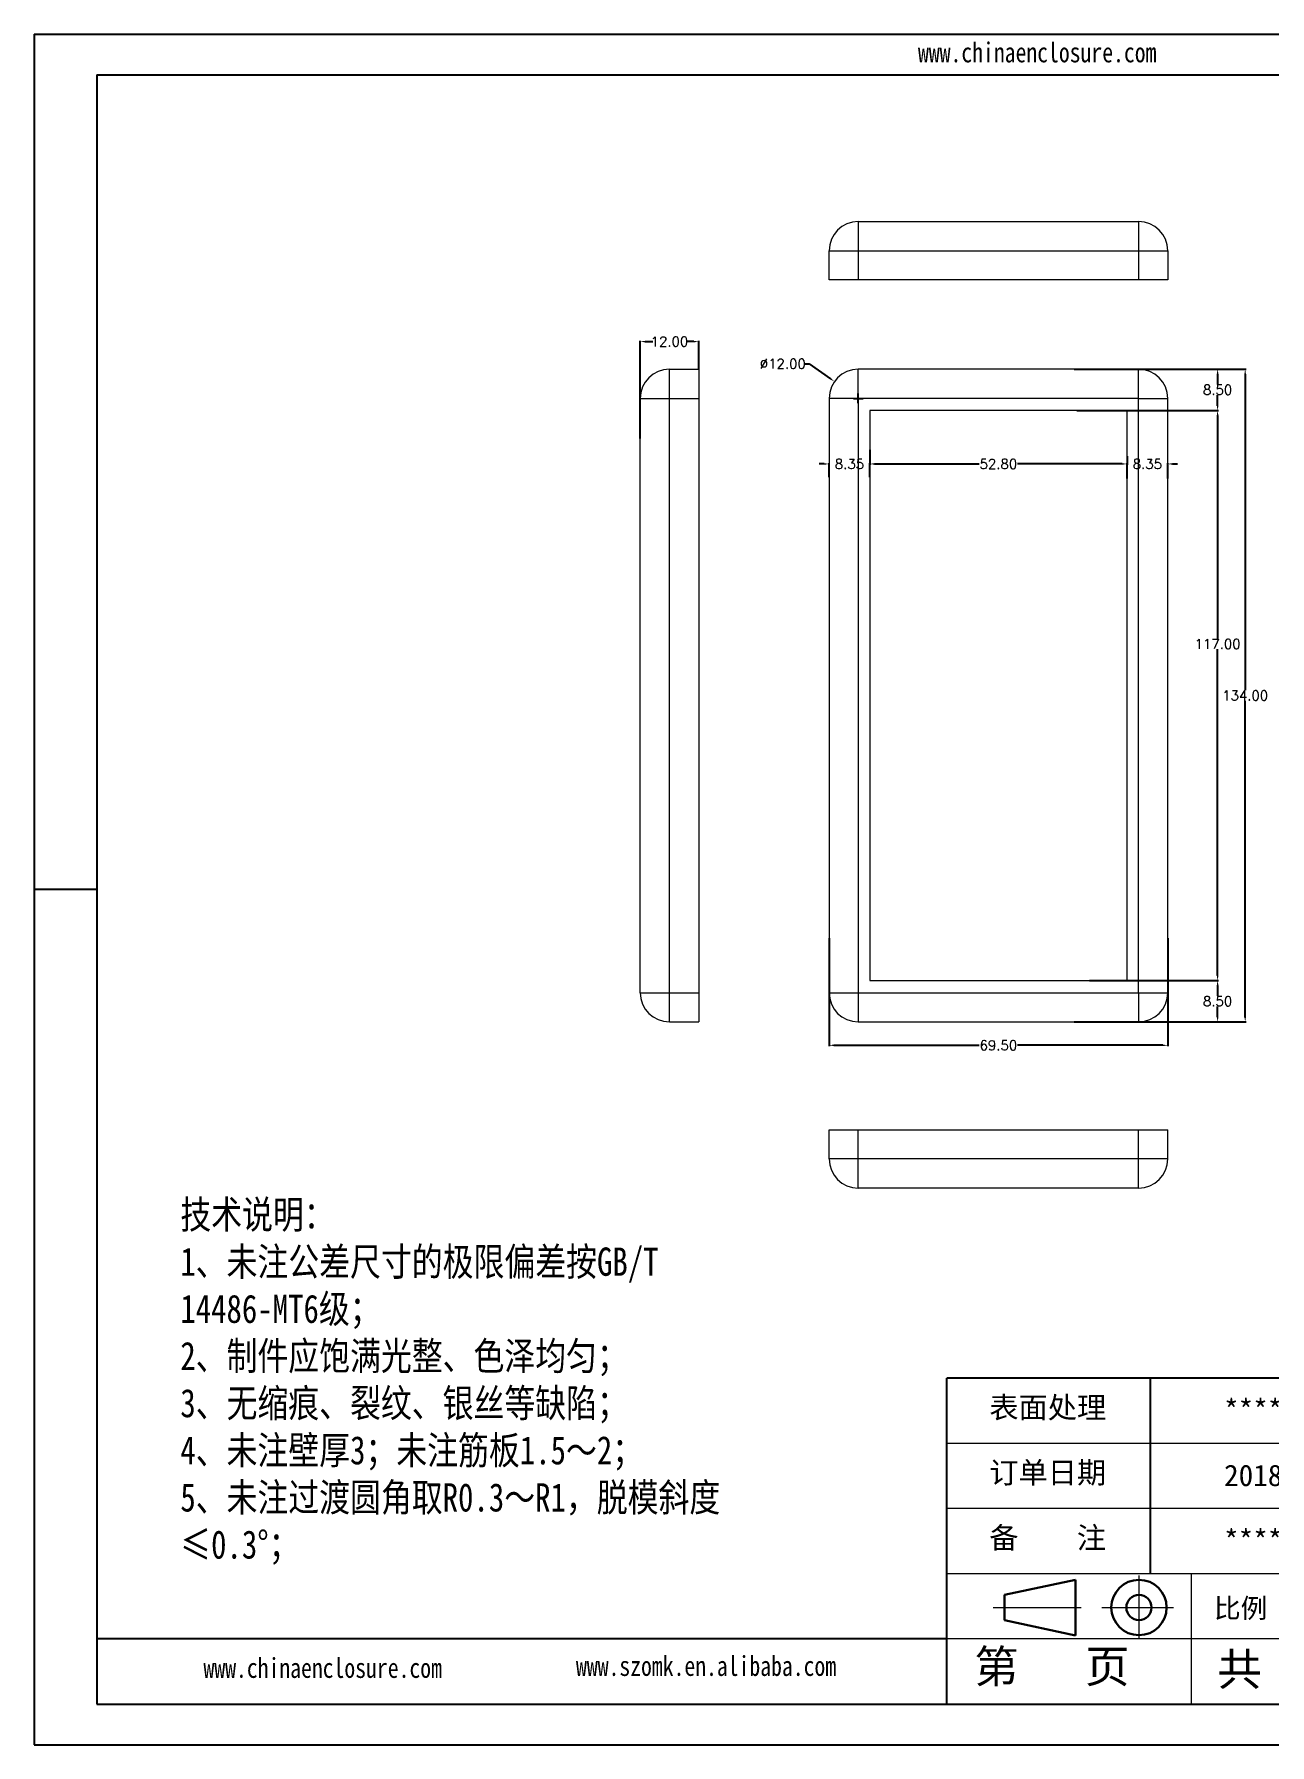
# Model space of a CAD drawing. Header units: inches. Extents: x 1209 to 2667, y 1126 to 1477.
# Drawn here: x 1773.1 to 2026.6, y 1125.7 to 1476.8 of the extents above; entities that cross this region are included whole.
import ezdxf

# ---------------------------------------------------------------- set-up
doc = ezdxf.new("R2010")
doc.units = ezdxf.units.IN
doc.header["$LTSCALE"] = 15
doc.linetypes.add('CENTER2', pattern=[28.575, 19.05, -3.175, 3.175, -3.175])
doc.layers.add('文字', color=81, linetype='Continuous')
for name, color, linetype, lineweight in [('粗实线', 7, 'Continuous', 30), ('细实线', 3, 'Continuous', 9), ('细点划线', 2, 'CENTER2', 9)]:
    doc.layers.add(name, color=color, linetype=linetype, lineweight=lineweight)
doc.styles.get("Standard").update_dxf_attribs({"font": 'txt', "bigfont": 'gbcbig.shx'})
doc.styles.add('宋体', font='', dxfattribs={"width": 0.8, "height": 3.5})
doc.styles.get('宋体').set_extended_font_data('SimSun')
doc.dimstyles.new('2.5', dxfattribs={"dimtxt": 2, "dimasz": 1, "dimexe": 0.18, "dimexo": 0.0625, "dimgap": 0.09, "dimtad": 0, "dimtih": 1, "dimtoh": 1, "dimzin": 0, "dimdsep": 46, "dimtxsty": 'Standard', "dimcen": 1, "dimadec": 0, "dimazin": 2, "dimtfac": 1, "dimtofl": 0, "dimtmove": 0, "dimatfit": 3, "dimfxl": 0, "dimtolj": 1, "dimtzin": 0, "dimarcsym": 0})

# ---------------------------------------------------------------- blocks, each defined once
blk = doc.blocks.new('*D150')
at = {"color": 0, "lineweight": -2, "transparency": 16777216}
for p, q in [((1897.43, 1393.81), (1897.43, 1413.89)), ((1898.43, 1413.71), (1900, 1413.71)), ((1908.43, 1413.71), (1906.85, 1413.71)), ((1909.43, 1408.11), (1909.43, 1413.89))]:
    blk.add_line(p, q, dxfattribs=at)
at = {"color": 0, "transparency": 16777216}
for points in [[(1898.43, 1413.87), (1898.43, 1413.54), (1897.43, 1413.71)], [(1908.43, 1413.87), (1908.43, 1413.54), (1909.43, 1413.71)]]:
    blk.add_solid(points, dxfattribs=at)
at = {"layer": 'Defpoints', "color": 0, "transparency": 16777216}
for p in [(1909.43, 1413.71), (1909.43, 1408.05), (1897.43, 1393.75)]:
    blk.add_point(p, dxfattribs=at)
at = {"color": 0, "transparency": 16777216, "insert": (1903.43, 1413.71), "char_height": 2, "attachment_point": 5}
blk.add_mtext('\\A1;12.00', dxfattribs=at)
blk = doc.blocks.new('*D151')
at = {"color": 0, "lineweight": -2, "transparency": 16777216}
for p, q in [((1936.19, 1291.22), (1936.19, 1269.07)), ((2005.69, 1291.22), (2005.69, 1269.07)), ((1937.19, 1269.25), (1967.02, 1269.25)), ((2004.69, 1269.25), (1974.86, 1269.25))]:
    blk.add_line(p, q, dxfattribs=at)
at = {"color": 0, "transparency": 16777216}
for points in [[(1937.19, 1269.41), (1937.19, 1269.08), (1936.19, 1269.25)], [(2004.69, 1269.41), (2004.69, 1269.08), (2005.69, 1269.25)]]:
    blk.add_solid(points, dxfattribs=at)
at = {"layer": 'Defpoints', "color": 0, "transparency": 16777216}
for p in [(1936.19, 1291.28), (2005.69, 1291.28), (2005.69, 1269.25)]:
    blk.add_point(p, dxfattribs=at)
at = {"color": 0, "transparency": 16777216, "insert": (1970.94, 1269.25), "char_height": 2, "attachment_point": 5}
blk.add_mtext('\\A1;69.50', dxfattribs=at)
blk = doc.blocks.new('*D152')
at = {"color": 0, "lineweight": -2, "transparency": 16777216}
for p, q in [((1986.51, 1408.05), (2021.77, 1408.05)), ((2021.59, 1407.05), (2021.59, 1342.14)), ((2021.59, 1275.05), (2021.59, 1339.96)), ((1986.51, 1274.05), (2021.77, 1274.05))]:
    blk.add_line(p, q, dxfattribs=at)
at = {"color": 0, "transparency": 16777216}
for points in [[(2021.42, 1407.05), (2021.75, 1407.05), (2021.59, 1408.05)], [(2021.42, 1275.05), (2021.75, 1275.05), (2021.59, 1274.05)]]:
    blk.add_solid(points, dxfattribs=at)
at = {"layer": 'Defpoints', "color": 0, "transparency": 16777216}
for p in [(1986.45, 1408.05), (2021.59, 1408.05), (1986.45, 1274.05)]:
    blk.add_point(p, dxfattribs=at)
at = {"color": 0, "transparency": 16777216, "insert": (2021.59, 1341.05), "char_height": 2, "attachment_point": 5}
blk.add_mtext('\\A1;134.00', dxfattribs=at)
blk = doc.blocks.new('*D153')
at = {"color": 0, "lineweight": -2, "transparency": 16777216}
for p, q in [((1944.54, 1391.51), (1944.54, 1388.41)), ((1945.54, 1388.59), (1967.02, 1388.59)), ((1996.34, 1388.59), (1974.86, 1388.59)), ((1997.34, 1390.2), (1997.34, 1388.41))]:
    blk.add_line(p, q, dxfattribs=at)
at = {"color": 0, "transparency": 16777216}
for points in [[(1945.54, 1388.76), (1945.54, 1388.42), (1944.54, 1388.59)], [(1996.34, 1388.76), (1996.34, 1388.42), (1997.34, 1388.59)]]:
    blk.add_solid(points, dxfattribs=at)
at = {"layer": 'Defpoints', "color": 0, "transparency": 16777216}
for p in [(1944.54, 1391.58), (1997.34, 1390.26), (1997.34, 1388.59)]:
    blk.add_point(p, dxfattribs=at)
at = {"color": 0, "transparency": 16777216, "insert": (1970.94, 1388.59), "char_height": 2, "attachment_point": 5}
blk.add_mtext('\\A1;52.80', dxfattribs=at)
blk = doc.blocks.new('*D154')
at = {"color": 0, "lineweight": -2, "transparency": 16777216}
for p, q in [((1987.05, 1399.55), (2016.11, 1399.55)), ((2015.93, 1398.55), (2015.93, 1352.73)), ((2015.93, 1283.55), (2015.93, 1350.55)), ((1991.82, 1282.55), (2016.11, 1282.55))]:
    blk.add_line(p, q, dxfattribs=at)
at = {"color": 0, "transparency": 16777216}
for points in [[(2015.76, 1398.55), (2016.1, 1398.55), (2015.93, 1399.55)], [(2015.76, 1283.55), (2016.1, 1283.55), (2015.93, 1282.55)]]:
    blk.add_solid(points, dxfattribs=at)
at = {"layer": 'Defpoints', "color": 0, "transparency": 16777216}
for p in [(1986.98, 1399.55), (1991.76, 1282.55), (2015.93, 1282.55)]:
    blk.add_point(p, dxfattribs=at)
at = {"color": 0, "transparency": 16777216, "insert": (2015.93, 1351.64), "char_height": 2, "attachment_point": 5}
blk.add_mtext('\\A1;117.00', dxfattribs=at)
blk = doc.blocks.new('*D155')
at = {"color": 0, "lineweight": -2, "transparency": 16777216}
for p, q in [((1989.96, 1408.05), (2016.11, 1408.05)), ((2015.93, 1407.05), (2015.93, 1404.89)), ((2015.93, 1400.55), (2015.93, 1402.71)), ((1989.96, 1399.55), (2016.11, 1399.55))]:
    blk.add_line(p, q, dxfattribs=at)
at = {"color": 0, "transparency": 16777216}
for points in [[(2015.76, 1407.05), (2016.1, 1407.05), (2015.93, 1408.05)], [(2015.76, 1400.55), (2016.1, 1400.55), (2015.93, 1399.55)]]:
    blk.add_solid(points, dxfattribs=at)
at = {"layer": 'Defpoints', "color": 0, "transparency": 16777216}
for p in [(1989.89, 1408.05), (2015.93, 1408.05), (1989.89, 1399.55)]:
    blk.add_point(p, dxfattribs=at)
at = {"color": 0, "transparency": 16777216, "insert": (2015.93, 1403.8), "char_height": 2, "attachment_point": 5}
blk.add_mtext('\\A1;8.50', dxfattribs=at)
blk = doc.blocks.new('*D156')
at = {"color": 0, "lineweight": -2, "transparency": 16777216}
for p, q in [((1989.64, 1282.55), (2016.11, 1282.55)), ((2015.93, 1281.55), (2015.93, 1279.39)), ((2015.93, 1275.05), (2015.93, 1277.21)), ((1993.53, 1274.05), (2016.11, 1274.05))]:
    blk.add_line(p, q, dxfattribs=at)
at = {"color": 0, "transparency": 16777216}
for points in [[(2015.76, 1281.55), (2016.1, 1281.55), (2015.93, 1282.55)], [(2015.76, 1275.05), (2016.1, 1275.05), (2015.93, 1274.05)]]:
    blk.add_solid(points, dxfattribs=at)
at = {"layer": 'Defpoints', "color": 0, "transparency": 16777216}
for p in [(1989.58, 1282.55), (2015.93, 1282.55), (1993.47, 1274.05)]:
    blk.add_point(p, dxfattribs=at)
at = {"color": 0, "transparency": 16777216, "insert": (2015.93, 1278.3), "char_height": 2, "attachment_point": 5}
blk.add_mtext('\\A1;8.50', dxfattribs=at)
blk = doc.blocks.new('*D187')
at = {"color": 0, "lineweight": -2, "transparency": 16777216}
for p, q in [((1931.12, 1409.16), (1932.12, 1409.16)), ((1932.12, 1409.16), (1936.47, 1406.09)), ((1941.19, 1402.05), (1943.19, 1402.05)), ((1942.19, 1401.05), (1942.19, 1403.05))]:
    blk.add_line(p, q, dxfattribs=at)
at = {"color": 0, "transparency": 16777216}
blk.add_solid([(1936.57, 1406.22), (1936.38, 1405.95), (1937.29, 1405.51)], dxfattribs=at)
at = {"layer": 'Defpoints', "color": 0, "transparency": 16777216}
for p in [(1937.29, 1405.51), (1947.09, 1398.59)]:
    blk.add_point(p, dxfattribs=at)
at = {"color": 0, "transparency": 16777216, "insert": (1926.7, 1409.16), "char_height": 2, "attachment_point": 5}
blk.add_mtext('\\A1;∅12.00', dxfattribs=at)
blk = doc.blocks.new('*D221')
at = {"color": 0, "lineweight": -2, "transparency": 16777216}
for p, q in [((1996.34, 1388.59), (1995.34, 1388.59)), ((1997.34, 1385.6), (1997.34, 1388.77)), ((2005.69, 1385.6), (2005.69, 1388.77)), ((2006.69, 1388.59), (2007.69, 1388.59))]:
    blk.add_line(p, q, dxfattribs=at)
at = {"color": 0, "transparency": 16777216}
for points in [[(1996.34, 1388.76), (1996.34, 1388.42), (1997.34, 1388.59)], [(2006.69, 1388.76), (2006.69, 1388.42), (2005.69, 1388.59)]]:
    blk.add_solid(points, dxfattribs=at)
at = {"layer": 'Defpoints', "color": 0, "transparency": 16777216}
for p in [(2005.69, 1388.59), (1997.34, 1385.53), (2005.69, 1385.53)]:
    blk.add_point(p, dxfattribs=at)
at = {"color": 0, "transparency": 16777216, "insert": (2001.52, 1388.59), "char_height": 2, "attachment_point": 5}
blk.add_mtext('\\A1;8.35', dxfattribs=at)
blk = doc.blocks.new('*D222')
at = {"color": 0, "lineweight": -2, "transparency": 16777216}
for p, q in [((1935.19, 1388.59), (1934.19, 1388.59)), ((1936.19, 1385.9), (1936.19, 1388.77)), ((1944.54, 1385.9), (1944.54, 1388.77)), ((1945.54, 1388.59), (1946.54, 1388.59))]:
    blk.add_line(p, q, dxfattribs=at)
at = {"color": 0, "transparency": 16777216}
for points in [[(1935.19, 1388.76), (1935.19, 1388.42), (1936.19, 1388.59)], [(1945.54, 1388.76), (1945.54, 1388.42), (1944.54, 1388.59)]]:
    blk.add_solid(points, dxfattribs=at)
at = {"layer": 'Defpoints', "color": 0, "transparency": 16777216}
for p in [(1936.19, 1388.59), (1936.19, 1385.84), (1944.54, 1385.84)]:
    blk.add_point(p, dxfattribs=at)
at = {"color": 0, "transparency": 16777216, "insert": (1940.37, 1388.59), "char_height": 2, "attachment_point": 5}
blk.add_mtext('\\A1;8.35', dxfattribs=at)

msp = doc.modelspace()

# ---------------------------------------------------------------- linework, layer by layer
for p, q in [((1773.064, 1476.808), (2269.693, 1476.808)), ((1773.064, 1476.808), (1773.064, 1125.657)), ((1785.915, 1468.448), (2261.332, 1468.448)), ((1785.915, 1468.448), (1785.915, 1134.017)), ((1785.915, 1301.232), (1773.064, 1301.232)), ((1773.064, 1288.227), (1773.064, 1125.657)), ((2060.674, 1200.903), (1960.345, 1200.903)), ((1960.345, 1134.017), (1960.345, 1200.903)), ((2002.148, 1160.772), (2002.148, 1200.903)), ((1960.345, 1147.395), (1785.915, 1147.395)), ((1785.915, 1134.017), (2261.332, 1134.017)), ((1773.064, 1125.657), (2269.693, 1125.657)), ((1773.064, 1125.657), (2002.985, 1125.657))]:
    msp.add_line(p, q)
at = {"color": 7, "linetype": 'Continuous', "lineweight": 15}
for p, q in [((1942.191, 1438.371), (1942.191, 1432.371)), ((1942.191, 1438.371), (1999.691, 1438.371)), ((1999.691, 1438.371), (1999.691, 1432.371)), ((1936.191, 1426.371), (1936.191, 1432.371)), ((1936.191, 1432.371), (1942.191, 1432.371)), ((1942.191, 1432.371), (1942.191, 1426.371)), ((1942.191, 1432.371), (1999.691, 1432.371)), ((1999.691, 1432.371), (1999.691, 1426.371)), ((1999.691, 1432.371), (2005.691, 1432.371)), ((2005.691, 1432.371), (2005.691, 1426.371)), ((1942.191, 1426.371), (1936.191, 1426.371)), ((1999.691, 1426.371), (1942.191, 1426.371)), ((2005.691, 1426.371), (1999.691, 1426.371)), ((1903.428, 1402.052), (1903.428, 1408.052)), ((1903.428, 1408.052), (1909.428, 1408.052)), ((1909.428, 1408.052), (1909.428, 1402.052)), ((1942.191, 1402.052), (1942.191, 1408.052)), ((1999.691, 1408.052), (1942.191, 1408.052)), ((1999.691, 1402.052), (1999.691, 1408.052)), ((1897.428, 1280.052), (1897.428, 1402.052)), ((1897.428, 1402.052), (1903.428, 1402.052)), ((1903.428, 1280.052), (1903.428, 1402.052)), ((1903.428, 1402.052), (1909.428, 1402.052)), ((1909.428, 1402.052), (1909.428, 1280.052)), ((1936.191, 1402.052), (1936.191, 1280.052)), ((1942.191, 1402.052), (1936.191, 1402.052)), ((1942.191, 1402.052), (1942.191, 1280.052)), ((1999.691, 1402.052), (1942.191, 1402.052)), ((1999.691, 1280.052), (1999.691, 1402.052)), ((1999.691, 1402.052), (2005.691, 1402.052)), ((2005.691, 1280.052), (2005.691, 1402.052)), ((1997.341, 1399.552), (1944.541, 1399.552)), ((1944.541, 1399.552), (1944.541, 1282.552)), ((1997.341, 1282.552), (1997.341, 1399.552)), ((1944.541, 1282.552), (1997.341, 1282.552)), ((1897.428, 1280.052), (1903.428, 1280.052)), ((1903.428, 1280.052), (1909.428, 1280.052)), ((1903.428, 1274.052), (1903.428, 1280.052)), ((1909.428, 1280.052), (1909.428, 1274.052)), ((1936.191, 1280.052), (1942.191, 1280.052)), ((1942.191, 1280.052), (1999.691, 1280.052)), ((1942.191, 1280.052), (1942.191, 1274.052)), ((1999.691, 1280.052), (1999.691, 1274.052)), ((1999.691, 1280.052), (2005.691, 1280.052)), ((1903.428, 1274.052), (1909.428, 1274.052)), ((1942.191, 1274.052), (1999.691, 1274.052)), ((1936.191, 1245.921), (1936.191, 1251.921)), ((1936.191, 1251.921), (1942.191, 1251.921)), ((1942.191, 1251.921), (1999.691, 1251.921)), ((1942.191, 1245.921), (1942.191, 1251.921)), ((1999.691, 1245.921), (1999.691, 1251.921)), ((1999.691, 1251.921), (2005.691, 1251.921)), ((2005.691, 1245.921), (2005.691, 1251.921)), ((1942.191, 1245.921), (1936.191, 1245.921)), ((1999.691, 1245.921), (1942.191, 1245.921)), ((1942.191, 1239.921), (1942.191, 1245.921)), ((2005.691, 1245.921), (1999.691, 1245.921)), ((1999.691, 1239.921), (1999.691, 1245.921)), ((1999.691, 1239.921), (1942.191, 1239.921))]:
    msp.add_line(p, q, dxfattribs=at)
for centre, start, end in [((1942.191, 1432.371), 90, 180), ((1999.691, 1432.371), 360, 90), ((1903.428, 1402.052), 90, 180), ((1942.191, 1402.052), 90, 180), ((1999.691, 1402.052), 0, 90), ((1903.428, 1280.052), 180, 270), ((1942.191, 1280.052), 180, 270), ((1999.691, 1280.052), 270, 360), ((1942.191, 1245.921), 180, 270), ((1999.691, 1245.921), 270, 0)]:
    msp.add_arc(centre, 6, start, end, dxfattribs=at)
at = {"layer": '粗实线', "color": 7}
for p, q in [((1986.783, 1159.52), (1972.166, 1156.422)), ((1986.783, 1159.52), (1986.783, 1148.065)), ((1972.166, 1156.422), (1972.166, 1151.253)), ((1972.166, 1151.253), (1986.783, 1148.065))]:
    msp.add_line(p, q, dxfattribs=at)
for radius in [5.683, 2.585]:
    msp.add_circle((1999.792, 1153.838), radius, dxfattribs=at)
at = {"layer": '细实线', "color": 7}
for p, q in [((2060.674, 1187.526), (1960.345, 1187.526)), ((2060.674, 1174.149), (1960.345, 1174.149)), ((2261.332, 1160.772), (1960.345, 1160.772)), ((2010.509, 1160.772), (2010.509, 1134.017)), ((2060.674, 1147.395), (1960.345, 1147.395))]:
    msp.add_line(p, q, dxfattribs=at)
at = {"layer": '细点划线', "color": 7}
for p, q in [((1999.792, 1160.379), (1999.792, 1147.395)), ((1969.836, 1153.838), (1987.903, 1153.838)), ((1992.192, 1153.838), (2006.879, 1153.838))]:
    msp.add_line(p, q, dxfattribs=at)

# ---------------------------------------------------------------- texts
at = {"char_height": 4.39932, "width": 2500.3555, "attachment_point": 1}
for s, insert in [('{\\fSimHei|b0|i0|c134|p49;表面处理}', (1969.069, 1197.107)), ('{\\fSimHei|b0|i0|c134|p49;*********}', (2017.253, 1196.541)), ('{\\fSimHei|b0|i0|c134|p49;订单日期}', (1969.069, 1183.73)), ('{\\fSimHei|b0|i0|c134|p49;2018.00.00}', (2017.253, 1183.164)), ('{\\fSimHei|b0|i0|c134|p49;备    注}', (1969.069, 1170.353)), ('{\\fSimHei|b0|i0|c134|p49;*********}', (2017.253, 1169.787))]:
    msp.add_mtext(s, dxfattribs=dict(at, insert=insert))
at = {"layer": '文字', "color": 0, "attachment_point": 1, "style": '宋体'}
for s, insert, char_height, width in [('www.chinaenclosure.com', (1954.437, 1475.123), 4.08748, 71.81311), ('{\\H1.111x;技术说明：\\P1、未注公差尺寸的极限偏差按GB/T 14486-MT6级；\\P2、制件应饱满光整、色泽均匀；\\P3、无缩痕、裂纹、银丝等缺陷；\\P4、未注壁厚3；未注筋板1.5～2；\\P5、未注过渡圆角取R0.3～R1，脱模斜度≤0.3%%D；}', (1803.048, 1237.417), 5.22547, 117.70064), ('www.chinaenclosure.com', (1807.8, 1143.48), 4.08748, 71.81311), ('www.szomk.en.alibaba.com', (1884.253, 1143.885), 4.08748, 71.81311)]:
    msp.add_mtext(s, dxfattribs=dict(at, insert=insert, char_height=char_height, width=width))
at = {"layer": '细实线', "color": 7, "attachment_point": 1}
for s, insert, char_height, width in [('{\\fSimSun|b0|i0|c134|p54;比例}', (2015.191, 1155.706), 4.01316, 17.61654), ('{\\fSimSun|b0|i0|c134|p54;第   页}', (1965.973, 1145.095), 6.6886, 50.16453), ('{\\fSimSun|b0|i0|c134|p54; 共   页}', (2011.328, 1144.527), 6.6886, 50.16453)]:
    msp.add_mtext(s, dxfattribs=dict(at, insert=insert, char_height=char_height, width=width))

# ---------------------------------------------------------------- dimensions: what is measured, and where the dimension line sits
for base, p1, p2, picture, middle in [((1909.428, 1413.707), (1897.428, 1393.752), (1909.428, 1408.052), '*D150', (1903.428, 1413.707)), ((1997.341, 1388.59), (1944.541, 1391.575), (1997.341, 1390.258), '*D153', (1970.941, 1388.59)), ((1936.191, 1388.59), (1944.541, 1385.835), (1936.191, 1385.835), '*D222', (1940.366, 1388.59)), ((2005.691, 1388.59), (1997.341, 1385.533), (2005.691, 1385.533), '*D221', (2001.516, 1388.59)), ((2005.691, 1269.246), (1936.191, 1291.28), (2005.691, 1291.28), '*D151', (1970.941, 1269.246))]:
    dim = msp.add_linear_dim(base=base, p1=p1, p2=p2, dimstyle='2.5')
    dim.commit()
    dim.dimension.update_dxf_attribs({"geometry": picture, "text_midpoint": middle})
dim = msp.add_diameter_dim_2p(p1=(1947.093, 1398.593), p2=(1937.288, 1405.512), dimstyle='2.5')
dim.commit()
dim.dimension.update_dxf_attribs({"geometry": '*D187', "text_midpoint": (1926.7, 1409.157), "dimtype": 163})
for base, p1, p2, picture, middle in [((2021.586, 1408.052), (1986.452, 1274.052), (1986.452, 1408.052), '*D152', (2021.586, 1341.052)), ((2015.93, 1282.552), (1986.984, 1399.552), (1991.76, 1282.552), '*D154', (2015.93, 1351.643))]:
    dim = msp.add_linear_dim(base=base, p1=p1, p2=p2, angle=90, dimstyle='2.5')
    dim.commit()
    dim.dimension.update_dxf_attribs({"geometry": picture, "text_midpoint": middle, "dimtype": 160})
for base, p1, p2, picture, middle in [((2015.93, 1408.052), (1989.893, 1399.552), (1989.893, 1408.052), '*D155', (2015.93, 1403.802)), ((2015.93, 1282.552), (1993.469, 1274.052), (1989.58, 1282.552), '*D156', (2015.93, 1278.302))]:
    dim = msp.add_linear_dim(base=base, p1=p1, p2=p2, angle=90, dimstyle='2.5')
    dim.commit()
    dim.dimension.update_dxf_attribs({"geometry": picture, "text_midpoint": middle})

doc.saveas('drawing.dxf')
